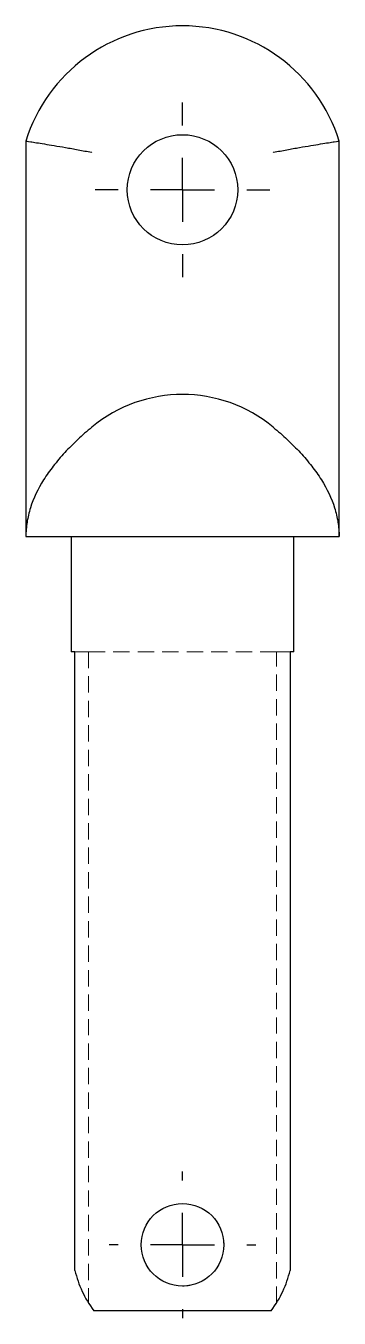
# Model space of a CAD drawing. Header units: millimetres. Extents: x 68 to 235, y 6 to 170.
# Drawn here: x 210.8 to 235.2, y 6.4 to 107 of the extents above.
import ezdxf

# ---------------------------------------------------------------- set-up
doc = ezdxf.new("R2010")
doc.units = ezdxf.units.MM
doc.linetypes.add('HIDDEN', pattern=[1.905, 1.27, -0.635])
doc.layers.add('10', color=7, linetype='Continuous')

# ---------------------------------------------------------------- blocks, each defined once
blk = doc.blocks.new('SW_CENTERMARKSYMBOL_0')
at = {"layer": '10', "color": 0}
for p, q in [((0, 5), (0, 6.79)), ((0, 0), (0, 2.5)), ((-5, 0), (-6.79, 0)), ((0, 0), (-2.5, 0)), ((0, 0), (0, -2.5)), ((0, 0), (2.5, 0)), ((5, 0), (6.79, 0)), ((0, -5), (0, -6.79))]:
    blk.add_line(p, q, dxfattribs=at)
blk = doc.blocks.new('SW_CENTERMARKSYMBOL_1')
at = {"layer": '10', "color": 0}
for p, q in [((0, 5), (0, 5.71)), ((0, 0), (0, 2.5)), ((-5, 0), (-5.71, 0)), ((0, 0), (-2.5, 0)), ((0, 0), (0, -2.5)), ((0, 0), (2.5, 0)), ((5, 0), (5.71, 0)), ((0, -5), (0, -5.71))]:
    blk.add_line(p, q, dxfattribs=at)

msp = doc.modelspace()

# ---------------------------------------------------------------- linework, layer by layer
at = {"color": 7, "linetype": 'Continuous', "lineweight": 25}
for p, q in [((210.82, 98.04), (210.82, 67.26)), ((235.18, 67.26), (235.18, 98.04)), ((210.82, 67.26), (235.18, 67.26)), ((214.35, 67.26), (214.35, 58.28)), ((231.65, 58.28), (231.65, 67.26)), ((214.64, 58.28), (214.35, 58.28)), ((214.64, 10.13), (214.64, 58.28)), ((231.65, 58.28), (231.36, 58.28)), ((231.36, 58.28), (231.36, 10.13)), ((229.9, 7), (216.1, 7))]:
    msp.add_line(p, q, dxfattribs=at)
at = {"color": 7, "linetype": 'HIDDEN', "lineweight": 18}
for p, q in [((214.64, 58.28), (215.68, 58.28)), ((230.32, 58.28), (215.68, 58.28)), ((215.68, 58.28), (215.68, 7.61)), ((230.32, 58.28), (231.36, 58.28)), ((230.32, 7.61), (230.32, 58.28)), ((222.82, 8.95), (223, 8.92))]:
    msp.add_line(p, q, dxfattribs=at)
at = {"color": 7, "linetype": 'Continuous', "lineweight": 25}
for centre, radius in [((223, 94.24), 4.29), ((223, 12.13), 3.21)]:
    msp.add_circle(centre, radius, dxfattribs=at)
for centre, radius, start, end in [((223, 94.24), 12.76, 17.2996, 162.7003), ((223, 67.26), 11.05, 50.336, 129.664)]:
    msp.add_arc(centre, radius, start, end, dxfattribs=at)
for points, knots in [([(210.82, 98.04), (210.82, 98.04), (210.95, 98.02), (211.44, 97.94), (211.81, 97.88), (212.73, 97.73), (213.29, 97.64), (214.22, 97.48), (214.55, 97.42), (215.23, 97.29), (215.58, 97.23), (215.93, 97.16), (215.94, 97.16), (215.95, 97.15)], [0, 0, 0, 0, 0.0772892, 0.0772892, 0.1549717, 0.1549717, 0.2335408, 0.2335408, 0.2749502, 0.2749502, 0.3163939, 0.3163939, 0.3173101, 0.3173101, 0.3173101, 0.3173101]), ([(230.05, 97.15), (230.06, 97.16), (230.07, 97.16), (230.42, 97.23), (230.77, 97.29), (231.45, 97.42), (231.78, 97.48), (232.71, 97.64), (233.27, 97.73), (234.19, 97.88), (234.56, 97.94), (235.05, 98.02), (235.18, 98.04), (235.18, 98.04)], [-0.0009167, -0.0009167, -0.0009167, -0.0009167, 0, 0, 0.0414692, 0.0414692, 0.0829041, 0.0829041, 0.1615215, 0.1615215, 0.2392518, 0.2392518, 0.3165886, 0.3165886, 0.3165886, 0.3165886]), ([(215.95, 75.76), (215.57, 75.45), (215.2, 75.13), (214.5, 74.47), (214.16, 74.13), (213.52, 73.44), (213.23, 73.09), (212.68, 72.39), (212.43, 72.03), (211.75, 70.95), (211.41, 70.23), (211.06, 69.12), (210.97, 68.74), (210.88, 68.19), (210.86, 68), (210.83, 67.63), (210.82, 67.44), (210.82, 67.26)], [0, 0, 0, 0, 0.125, 0.125, 0.25, 0.25, 0.375, 0.375, 0.5, 0.5, 0.75, 0.75, 0.875, 0.875, 0.9375, 0.9375, 1, 1, 1, 1]), ([(230.05, 75.76), (230.43, 75.45), (230.8, 75.13), (231.5, 74.47), (231.84, 74.13), (232.48, 73.44), (232.77, 73.09), (233.32, 72.39), (233.57, 72.03), (234.25, 70.95), (234.59, 70.23), (234.94, 69.12), (235.03, 68.74), (235.12, 68.19), (235.14, 68), (235.17, 67.63), (235.18, 67.44), (235.18, 67.26)], [0, 0, 0, 0, 0.125, 0.125, 0.25, 0.25, 0.375, 0.375, 0.5, 0.5, 0.75, 0.75, 0.875, 0.875, 0.9375, 0.9375, 1, 1, 1, 1]), ([(214.64, 10.13), (214.77, 9.56), (214.96, 9.03), (215.44, 7.99), (215.73, 7.49), (216.1, 7)], [0, 0, 0, 0, 0.5, 0.5, 1, 1, 1, 1]), ([(229.9, 7), (230.27, 7.49), (230.56, 7.99), (231.04, 9.03), (231.23, 9.56), (231.36, 10.13)], [0, 0, 0, 0, 0.5, 0.5, 1, 1, 1, 1])]:
    msp.add_open_spline(points, degree=3, knots=knots, dxfattribs=at)
at = {"color": 7, "linetype": 'HIDDEN', "lineweight": 18}
for points, knots in [([(226.21, 12.13), (226.2, 12.3), (226.18, 12.64), (226.11, 12.99), (226.04, 13.16), (226.03, 13.16)], [0, 0, 0, 0, 0.48602, 0.98683, 1, 1, 1, 1]), ([(223, 8.92), (223.17, 8.93), (223.4, 8.93), (223.62, 8.99), (223.68, 9.01)], [0, 0, 0, 0, 0.744735, 1, 1, 1, 1])]:
    msp.add_open_spline(points, degree=3, knots=knots, dxfattribs=at)

# ---------------------------------------------------------------- block references
at = {"layer": '10'}
for name, p in [('SW_CENTERMARKSYMBOL_0', (223, 94.24)), ('SW_CENTERMARKSYMBOL_1', (223, 12.13))]:
    msp.add_blockref(name, p, dxfattribs=at)

doc.saveas('drawing.dxf')
